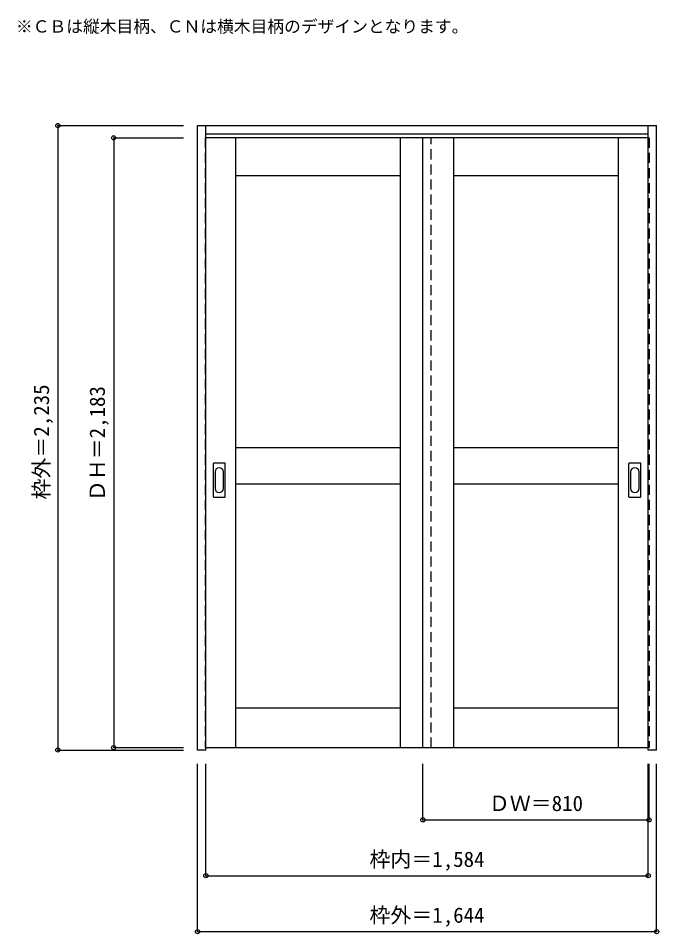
# Model space of a CAD drawing. Units: millimetres, scale not verified. Extents: x -1340 to 953, y -1404 to 1873.
import ezdxf
from ezdxf.enums import TextEntityAlignment as Align

# ---------------------------------------------------------------- set-up
doc = ezdxf.new("R2010")
doc.units = ezdxf.units.MM
doc.header["$LTSCALE"] = 30
doc.header["$PDMODE"] = 32
doc.header["$PDSIZE"] = 15
doc.linetypes.add('DASHED1', pattern=[1.8, 1.2, -0.6])
for name, color, linetype in [('0-0', 3, 'Continuous'), ('0-1_寸法', 7, 'Continuous'), ('0-2_文字', 7, 'Continuous')]:
    doc.layers.add(name, color=color, linetype=linetype)
doc.styles.add('ＭＳ ゴシック', font='')
doc.styles.get('ＭＳ ゴシック').set_extended_font_data('MS Gothic')

msp = doc.modelspace()

# ---------------------------------------------------------------- linework, layer by layer
at = {"layer": '0-0'}
for p, q in [((-698.64, -746.9), (-698.64, 1488.6)), ((-698.64, 1488.6), (945.36, 1488.6)), ((-668.64, -746.9), (-668.64, 1488.6)), ((915.36, -737.87), (915.36, 1488.6)), ((945.36, -746.9), (945.36, 1488.6)), ((-668.64, 1458.6), (915.36, 1458.6)), ((915.36, 1444.6), (-668.64, 1444.6)), ((-561.64, -738.4), (-561.64, 1444.6)), ((28.36, -738.4), (28.36, 1444.6)), ((108.36, -738.4), (108.36, 1444.6)), ((218.36, 1444.6), (218.36, -738.4)), ((808.36, -738.4), (808.36, 1444.6)), ((-561.64, 1309.6), (28.36, 1309.6)), ((218.36, 1309.6), (808.36, 1309.6)), ((28.36, 334.6), (-561.64, 334.6)), ((808.36, 334.6), (218.36, 334.6)), ((-641.64, 159.6), (-641.64, 278.6)), ((-601.14, 280.1), (-640.14, 280.1)), ((-599.64, 159.6), (-599.64, 278.6)), ((846.36, 159.6), (846.36, 278.6)), ((886.86, 280.1), (847.86, 280.1)), ((888.36, 159.6), (888.36, 278.6)), ((28.36, 204.6), (-561.64, 204.6)), ((808.36, 204.6), (218.36, 204.6)), ((-640.14, 158.1), (-601.14, 158.1)), ((847.86, 158.1), (886.86, 158.1)), ((28.36, -597.4), (-561.64, -597.4)), ((808.36, -597.4), (218.36, -597.4)), ((-668.64, -746.9), (-698.64, -746.9)), ((-668.64, -738.4), (915.36, -738.4)), ((915.36, -738.2), (915.36, -737.87))]:
    msp.add_line(p, q, dxfattribs=at)
at = {"layer": '0-0', "color": 4, "linetype": 'DASHED1'}
for p, q in [((-671.64, 1444.6), (-671.64, -738.4)), ((-668.64, 1444.6), (-671.64, 1444.6)), ((138.36, -738.4), (138.36, 1444.6)), ((915.36, 1444.6), (918.36, 1444.6)), ((918.36, 1444.6), (918.36, -738.4)), ((-671.64, -738.4), (-668.64, -738.4)), ((918.36, -738.4), (915.36, -738.4))]:
    msp.add_line(p, q, dxfattribs=at)
at = {"layer": '0-0', "color": 7}
for p, q in [((-635.64, 248.7), (-635.64, 189.5)), ((-605.64, 189.5), (-605.64, 248.7)), ((852.36, 248.7), (852.36, 189.5)), ((882.36, 189.5), (882.36, 248.7))]:
    msp.add_line(p, q, dxfattribs=at)
at = {"layer": '0-0'}
msp.add_lwpolyline([(945.36, -746.9), (915.36, -746.9), (915.36, -738.2)], dxfattribs=at)
for centre, start, end in [((-640.14, 278.6), 90, 180), ((-601.14, 278.6), 0, 90), ((847.86, 278.6), 90, 180), ((886.86, 278.6), 0, 90), ((-640.14, 159.6), 180, 270), ((-601.14, 159.6), 270, 0), ((847.86, 159.6), 180, 270), ((886.86, 159.6), 270, 0)]:
    msp.add_arc(centre, 1.5, start, end, dxfattribs=at)
at = {"layer": '0-0', "color": 7}
for centre, start, end in [((-620.64, 248.7), 0, 180), ((867.36, 248.7), 0, 180), ((-620.64, 189.5), 180, 0), ((867.36, 189.5), 180, 0)]:
    msp.add_arc(centre, 15, start, end, dxfattribs=at)
at = {"layer": '0-1_寸法', "color": 4}
for p, q in [((-1198.64, 1488.6), (-1198.64, -746.9)), ((-1198.64, 1488.6), (-748.64, 1488.6)), ((-998.64, 1444.6), (-748.64, 1444.6)), ((-998.64, 1444.6), (-998.64, -738.4)), ((-1198.64, -746.9), (-748.64, -746.9)), ((-998.64, -738.4), (-748.64, -738.4)), ((-698.64, -1396.9), (-698.64, -796.9)), ((-668.64, -1196.9), (-668.64, -796.9)), ((108.36, -996.9), (108.36, -796.9)), ((918.36, -996.9), (918.36, -796.9)), ((108.36, -996.9), (918.36, -996.9))]:
    msp.add_line(p, q, dxfattribs=at)
for points in [[(-698.64, -1396.9), (945.36, -1396.9), (945.36, -796.9)], [(-668.64, -1196.9), (915.36, -1196.9), (915.36, -796.9)]]:
    msp.add_lwpolyline(points, dxfattribs=at)
at = {"layer": '0-1_寸法'}
for p in [(-1198.64, 1488.6), (-998.64, 1444.6), (-1198.64, -746.9), (-998.64, -738.4), (108.36, -996.9), (918.36, -996.9), (-668.64, -1196.9), (915.36, -1196.9), (-698.64, -1396.9), (945.36, -1396.9)]:
    msp.add_point(p, dxfattribs=at)

# ---------------------------------------------------------------- texts
at = {"layer": '0-1_寸法', "style": 'ＭＳ ゴシック'}
for s, p in [('枠外＝2,235', (-1213.64, 149.85)), ('ＤＨ＝2,183', (-1013.64, 143.85))]:
    msp.add_text(s, height=54.99, rotation=90, dxfattribs=at).set_placement(p, align=Align.BOTTOM_LEFT)
for s, p in [('ＤＷ＝810', (344.61, -981.9)), ('枠内＝1,584', (-82.89, -1181.9)), ('枠外＝1,644', (-82.89, -1381.9))]:
    msp.add_text(s, height=54.99, dxfattribs=at).set_placement(p, align=Align.BOTTOM_LEFT)
at = {"layer": '0-2_文字', "style": 'ＭＳ ゴシック'}
msp.add_text('※ＣＢは縦木目柄、ＣＮは横木目柄のデザインとなります。', height=43.99, dxfattribs=at).set_placement((-1348.64, 1808.22), align=Align.BOTTOM_LEFT)

doc.saveas('drawing.dxf')
